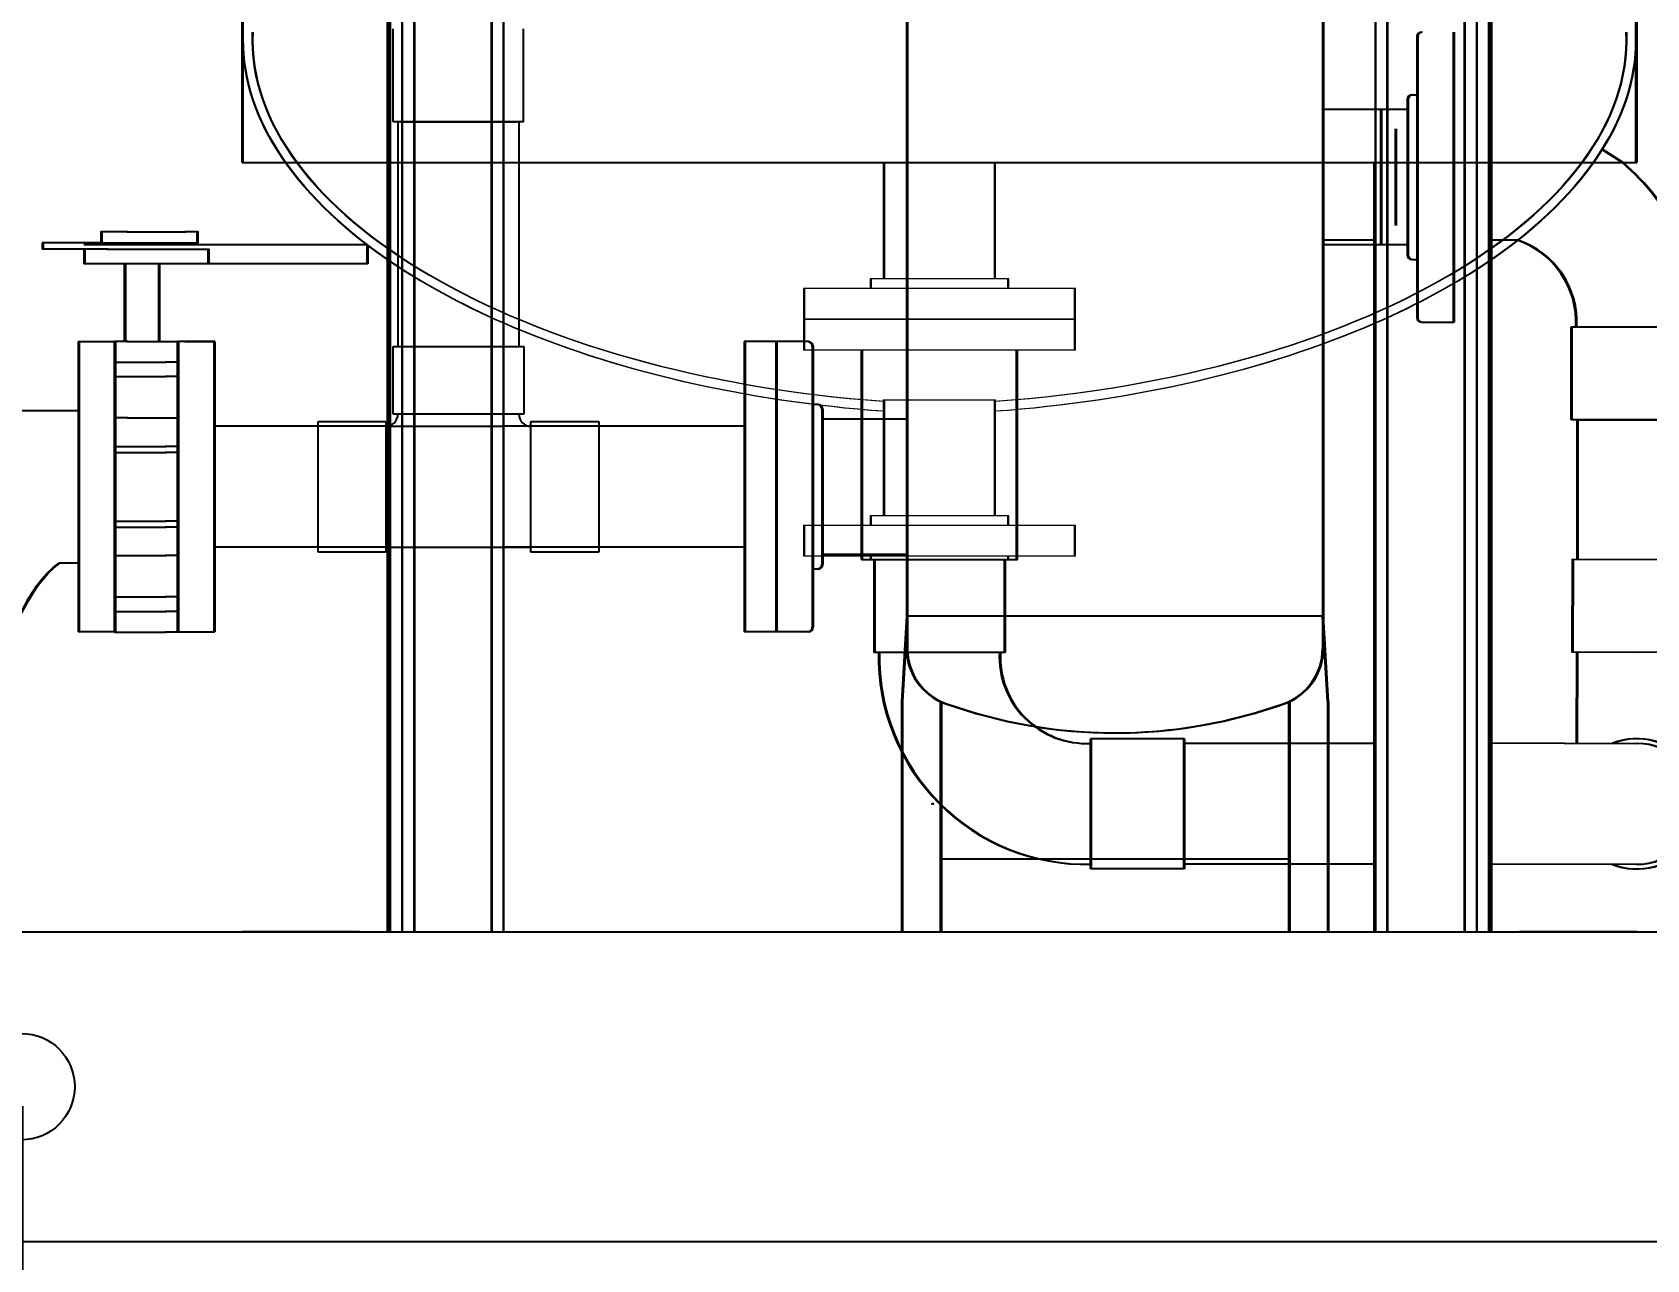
# Model space of a CAD drawing. Header units: inches. Extents: x 2625 to 3066, y 1222 to 1501.
# Drawn here: x 2959.08 to 3000.79, y 1277.92 to 1309.63 of the extents above; entities that cross this region are included whole.
import ezdxf

# ---------------------------------------------------------------- set-up
doc = ezdxf.new("R2010")
doc.units = ezdxf.units.IN
doc.header["$MEASUREMENT"] = 0
doc.header["$PDSIZE"] = -1
for name, color, linetype in [('WATANK', 7, 'Continuous'), ('WCTANK', 7, 'Continuous'), ('WDPUMP', 7, 'Continuous'), ('WNOTANK', 7, 'Continuous'), ('WOTANK', 7, 'Continuous'), ('WSPUMP', 7, 'Continuous')]:
    doc.layers.add(name, color=color, linetype=linetype)
doc.dimstyles.new('General Dimension', dxfattribs={"dimtxt": 3.5, "dimasz": 4, "dimexe": 1, "dimexo": 0.5, "dimgap": 0.09, "dimtad": 0, "dimtih": 1, "dimtoh": 1, "dimdec": 3, "dimzin": 0, "dimdsep": 46, "dimlunit": 5, "dimtxsty": 'Standard', "dimcen": 0.09, "dimadec": 0, "dimazin": 0, "dimtfac": 1, "dimtdec": 3, "dimtofl": 0, "dimtmove": 0, "dimatfit": 3, "dimfxl": 1, "dimtolj": 1, "dimtzin": 0, "dimarcsym": 0})

# ---------------------------------------------------------------- blocks, each defined once
blk = doc.blocks.new('*D45')
at = {"color": 0, "linetype": 'Continuous', "lineweight": -2}
for p, q in [((2958.824, 1281.891), (2958.824, 1271.605)), ((3002.363, 1281.891), (3002.363, 1271.605)), ((2962.824, 1272.605), (2975.837, 1272.605)), ((2998.363, 1272.605), (2985.35, 1272.605))]:
    blk.add_line(p, q, dxfattribs=at)
at = {"color": 0, "linetype": 'Continuous'}
for points in [[(2962.824, 1273.272), (2962.824, 1271.938), (2958.824, 1272.605)], [(2998.363, 1273.272), (2998.363, 1271.938), (3002.363, 1272.605)]]:
    blk.add_solid(points, dxfattribs=at)
at = {"layer": 'Defpoints', "color": 0, "linetype": 'Continuous'}
for p in [(2958.824, 1282.391), (3002.363, 1282.391), (3002.363, 1272.605)]:
    blk.add_point(p, dxfattribs=at)
at = {"color": 0, "linetype": 'Continuous', "insert": (2980.593, 1272.605), "char_height": 3.5, "attachment_point": 5}
blk.add_mtext('\\A1;43{\\H1x;\\S1/2;}', dxfattribs=at)
blk = doc.blocks.new('*D46')
at = {"color": 0, "linetype": 'Continuous', "lineweight": -2}
for p, q in [((3002.363, 1281.891), (3002.363, 1271.605)), ((3006.836, 1277.891), (3006.836, 1271.605)), ((2998.363, 1272.605), (2994.363, 1272.605)), ((3010.836, 1272.605), (3014.836, 1272.605))]:
    blk.add_line(p, q, dxfattribs=at)
at = {"color": 0, "linetype": 'Continuous'}
for points in [[(2998.363, 1273.272), (2998.363, 1271.938), (3002.363, 1272.605)], [(3010.836, 1273.272), (3010.836, 1271.938), (3006.836, 1272.605)]]:
    blk.add_solid(points, dxfattribs=at)
at = {"layer": 'Defpoints', "color": 0, "linetype": 'Continuous'}
for p in [(3002.363, 1282.391), (3006.836, 1278.391), (3006.836, 1272.605)]:
    blk.add_point(p, dxfattribs=at)
at = {"color": 0, "linetype": 'Continuous', "insert": (3017.843, 1272.605), "char_height": 3.5, "attachment_point": 5}
blk.add_mtext('\\A1;4{\\H1x;\\S1/2;}', dxfattribs=at)
blk = doc.blocks.new('*D47')
at = {"layer": 'Defpoints', "color": 0}
for p in [(2982.502, 1373.112), (3013.145, 1373.112), (3006.863, 1278.391)]:
    blk.add_point(p, dxfattribs=at)
at = {"layer": 'WCTANK', "color": 0, "lineweight": -2}
for p, q in [((2983.002, 1373.112), (3014.145, 1373.112)), ((3013.145, 1369.112), (3013.145, 1329.924)), ((3013.145, 1282.391), (3013.145, 1321.578)), ((3007.363, 1278.391), (3014.145, 1278.391))]:
    blk.add_line(p, q, dxfattribs=at)
at = {"layer": 'WCTANK', "color": 0}
for points in [[(3012.478, 1369.112), (3013.812, 1369.112), (3013.145, 1373.112)], [(3012.478, 1282.391), (3013.812, 1282.391), (3013.145, 1278.391)]]:
    blk.add_solid(points, dxfattribs=at)
at = {"layer": 'WCTANK', "color": 0, "insert": (3013.145, 1325.751), "char_height": 3.5, "attachment_point": 5}
blk.add_mtext('\\A1;94{\\H1x;\\S3/4;}', dxfattribs=at)
blk = doc.blocks.new('*D48')
at = {"layer": 'Defpoints', "color": 0}
for p in [(2982.529, 1354.266), (3013.145, 1354.266), (3006.836, 1278.391)]:
    blk.add_point(p, dxfattribs=at)
at = {"layer": 'WOTANK', "color": 0, "lineweight": -2}
for p, q in [((2983.029, 1354.266), (3014.145, 1354.266)), ((3013.145, 1350.266), (3013.145, 1320.501)), ((3013.145, 1282.391), (3013.145, 1312.155)), ((3007.336, 1278.391), (3014.145, 1278.391))]:
    blk.add_line(p, q, dxfattribs=at)
at = {"layer": 'WOTANK', "color": 0}
for points in [[(3012.478, 1350.266), (3013.812, 1350.266), (3013.145, 1354.266)], [(3012.478, 1282.391), (3013.812, 1282.391), (3013.145, 1278.391)]]:
    blk.add_solid(points, dxfattribs=at)
at = {"layer": 'WOTANK', "color": 0, "insert": (3013.145, 1316.328), "char_height": 3.5, "attachment_point": 5}
blk.add_mtext('\\A1;75{\\H1x;\\S7/8;}', dxfattribs=at)

msp = doc.modelspace()

# ---------------------------------------------------------------- linework, layer by layer
at = {"color": 7, "linetype": 'Continuous'}
for p, q in [((2910.758, 1286.3906), (3006.8092, 1286.3906)), ((2910.7849, 1286.3906), (3006.8361, 1286.3906)), ((2910.7849, 1278.3906), (3006.8361, 1278.3906)), ((2910.7849, 1278.3906), (3006.8361, 1278.3906))]:
    msp.add_line(p, q, dxfattribs=at)
msp.add_circle((2958.7971, 1282.3906), 1.375, dxfattribs=at)
at = {"layer": 'WATANK', "color": 7, "linetype": 'Continuous'}
for p, q in [((2967.7166, 1304.1455), (2967.7166, 1303.652)), ((2967.7435, 1304.1455), (2967.7435, 1303.652)), ((2998.8367, 1302.0252), (3002.2021, 1302.0252)), ((2998.8367, 1299.6213), (2998.8367, 1302.0252)), ((2998.8636, 1302.0252), (3002.229, 1302.0252)), ((2998.8636, 1299.6213), (2998.8636, 1302.0252)), ((2998.9569, 1302.0252), (3002.0819, 1302.0252)), ((2998.9838, 1302.0252), (3002.1088, 1302.0252)), ((3002.2021, 1299.6213), (2998.8367, 1299.6213)), ((3002.229, 1299.6213), (2998.8636, 1299.6213)), ((2998.9842, 1299.6213), (2998.9842, 1296.0155)), ((2999.0111, 1299.6213), (2999.0111, 1296.0155)), ((2999.0194, 1299.6213), (3002.0194, 1299.6213)), ((2999.0463, 1299.6213), (3002.0463, 1299.6213)), ((2980.819, 1296.0156), (2980.819, 1293.6117)), ((2980.8459, 1296.0156), (2980.8459, 1293.6117)), ((2984.1844, 1296.0156), (2984.1844, 1293.6117)), ((2984.2112, 1296.0156), (2984.2112, 1293.6117)), ((2998.864, 1296.0228), (2998.8536, 1293.619)), ((2998.864, 1296.0228), (3002.2294, 1296.0083)), ((2998.8909, 1296.0228), (2998.8805, 1293.619)), ((2998.8909, 1296.0228), (3002.2562, 1296.0083)), ((2984.1844, 1293.6117), (2980.819, 1293.6117)), ((2984.2112, 1293.6117), (2980.8459, 1293.6117)), ((3002.219, 1293.6044), (2998.8536, 1293.619)), ((3002.2459, 1293.6044), (2998.8805, 1293.619)), ((2998.9738, 1293.6184), (2998.9637, 1291.2675)), ((3000.5363, 1293.6117), (2998.9738, 1293.6184)), ((2999.0007, 1293.6184), (2998.9906, 1291.2675)), ((3000.5632, 1293.6117), (2999.0007, 1293.6184)), ((2988.819, 1291.381), (2986.4151, 1291.381)), ((2986.4151, 1288.0156), (2986.4151, 1291.381)), ((2988.8458, 1291.381), (2986.442, 1291.381)), ((2986.442, 1288.0156), (2986.442, 1291.381)), ((2988.819, 1291.381), (2988.819, 1288.0156)), ((2993.7253, 1291.2608), (2988.819, 1291.2608)), ((2988.8458, 1291.381), (2988.8458, 1288.0156)), ((2993.7522, 1291.2608), (2988.8458, 1291.2608)), ((2996.7589, 1291.277), (3000.5262, 1291.2608)), ((2996.7858, 1291.277), (3000.5531, 1291.2608)), ((2993.7253, 1288.1358), (2988.819, 1288.1358)), ((2993.7522, 1288.1358), (2988.8458, 1288.1358)), ((2996.7589, 1288.152), (3000.5127, 1288.1358)), ((2996.7858, 1288.152), (3000.5396, 1288.1358)), ((2988.819, 1288.0156), (2986.4151, 1288.0156)), ((2988.8458, 1288.0156), (2986.442, 1288.0156))]:
    msp.add_line(p, q, dxfattribs=at)
for centre, radius, start, end in [((2996.7252, 1302.1444), 5.3581, 358.72526, 50.27835), ((2996.7521, 1302.1444), 5.3581, 358.72526, 50.27835), ((2996.7212, 1302.1404), 2.2387, 357.04941, 71.3507), ((2996.7481, 1302.1404), 2.2387, 357.04941, 71.3507), ((2986.2959, 1293.4925), 5.3581, 178.72526, 271.27474), ((2986.3228, 1293.4925), 5.3581, 178.72526, 271.27474), ((2986.2999, 1293.4965), 2.2387, 177.04941, 272.95059), ((2986.3268, 1293.4965), 2.2387, 177.04941, 272.95059), ((3000.5194, 1289.6983), 1.6827, 247.96582, 111.53986), ((3000.5463, 1289.6983), 1.6827, 247.96582, 111.53986), ((3000.5194, 1289.6983), 1.5625, 269.75284, 89.75284), ((3000.5463, 1289.6983), 1.5625, 269.75284, 89.75284)]:
    msp.add_arc(centre, radius, start, end, dxfattribs=at)
at = {"layer": 'WCTANK', "color": 7, "linetype": 'Continuous', "lineweight": 15}
for p, q in [((2968.2445, 1302.8906), (2968.2445, 1314.8906)), ((2968.2445, 1302.8906), (2968.2445, 1314.8906)), ((2968.2713, 1302.8906), (2968.2713, 1314.8906)), ((2968.2713, 1302.8906), (2968.2713, 1314.8906)), ((2968.307, 1286.3906), (2968.307, 1314.8906)), ((2968.307, 1314.8906), (2968.307, 1286.3906)), ((2968.307, 1286.3906), (2968.307, 1314.8906)), ((2968.307, 1314.8906), (2968.307, 1286.3906)), ((2968.3338, 1286.3906), (2968.3338, 1314.8906)), ((2968.3338, 1314.8906), (2968.3338, 1286.3906)), ((2968.3338, 1286.3906), (2968.3338, 1314.8906)), ((2968.3338, 1314.8906), (2968.3338, 1286.3906)), ((2968.6195, 1286.3906), (2968.6195, 1314.8906)), ((2968.6195, 1286.3906), (2968.6195, 1314.8906)), ((2968.6463, 1286.3906), (2968.6463, 1314.8906)), ((2968.6463, 1286.3906), (2968.6463, 1314.8906)), ((2968.932, 1286.3906), (2968.932, 1314.8906)), ((2968.932, 1314.8906), (2968.932, 1286.3906)), ((2968.932, 1286.3906), (2968.932, 1314.8906)), ((2968.932, 1314.8906), (2968.932, 1286.3906)), ((2968.9588, 1286.3906), (2968.9588, 1314.8906)), ((2968.9588, 1314.8906), (2968.9588, 1286.3906)), ((2968.9588, 1286.3906), (2968.9588, 1314.8906)), ((2968.9588, 1314.8906), (2968.9588, 1286.3906)), ((2970.932, 1286.3906), (2970.932, 1314.8906)), ((2970.932, 1314.8906), (2970.932, 1286.3906)), ((2970.932, 1286.3906), (2970.932, 1314.8906)), ((2970.932, 1314.8906), (2970.932, 1286.3906)), ((2970.9588, 1286.3906), (2970.9588, 1314.8906)), ((2970.9588, 1314.8906), (2970.9588, 1286.3906)), ((2970.9588, 1286.3906), (2970.9588, 1314.8906)), ((2970.9588, 1314.8906), (2970.9588, 1286.3906)), ((2971.2445, 1302.3867), (2971.2445, 1314.8906)), ((2971.2445, 1302.3867), (2971.2445, 1314.8906)), ((2971.2713, 1302.3867), (2971.2713, 1314.8906)), ((2971.2713, 1302.3867), (2971.2713, 1314.8906)), ((2993.7589, 1314.8906), (2993.7589, 1286.3906)), ((2993.7589, 1314.8906), (2993.7589, 1286.3906)), ((2993.7858, 1314.8906), (2993.7858, 1286.3906)), ((2993.7858, 1314.8906), (2993.7858, 1286.3906)), ((2994.0714, 1286.3906), (2994.0714, 1314.8906)), ((2994.0714, 1314.8906), (2994.0714, 1286.3906)), ((2994.0714, 1286.3906), (2994.0714, 1314.8906)), ((2994.0714, 1314.8906), (2994.0714, 1286.3906)), ((2994.0983, 1286.3906), (2994.0983, 1314.8906)), ((2994.0983, 1314.8906), (2994.0983, 1286.3906)), ((2994.0983, 1286.3906), (2994.0983, 1314.8906)), ((2994.0983, 1314.8906), (2994.0983, 1286.3906)), ((2996.0714, 1286.3906), (2996.0714, 1314.8906)), ((2996.0714, 1314.8906), (2996.0714, 1286.3906)), ((2996.0714, 1286.3906), (2996.0714, 1314.8906)), ((2996.0714, 1314.8906), (2996.0714, 1286.3906)), ((2996.0983, 1286.3906), (2996.0983, 1314.8906)), ((2996.0983, 1314.8906), (2996.0983, 1286.3906)), ((2996.0983, 1286.3906), (2996.0983, 1314.8906)), ((2996.0983, 1314.8906), (2996.0983, 1286.3906)), ((2996.3839, 1314.8906), (2996.3839, 1286.3906)), ((2996.3839, 1314.8906), (2996.3839, 1286.3906)), ((2996.4108, 1314.8906), (2996.4108, 1286.3906)), ((2996.4108, 1314.8906), (2996.4108, 1286.3906)), ((2996.6964, 1286.3906), (2996.6964, 1314.8906)), ((2996.6964, 1314.8906), (2996.6964, 1286.3906)), ((2996.6964, 1286.3906), (2996.6964, 1314.8906)), ((2996.6964, 1314.8906), (2996.6964, 1286.3906)), ((2996.7233, 1286.3906), (2996.7233, 1314.8906)), ((2996.7233, 1314.8906), (2996.7233, 1286.3906)), ((2996.7233, 1286.3906), (2996.7233, 1314.8906)), ((2996.7233, 1314.8906), (2996.7233, 1286.3906)), ((2996.7589, 1314.8906), (2996.7589, 1286.3906)), ((2996.7589, 1314.8906), (2996.7589, 1286.3906)), ((2996.7858, 1314.8906), (2996.7858, 1286.3906)), ((2996.7858, 1314.8906), (2996.7858, 1286.3906)), ((2968.2445, 1286.3906), (2968.2445, 1303.764)), ((2968.2445, 1286.3906), (2968.2445, 1303.764)), ((2968.2713, 1286.3906), (2968.2713, 1303.764)), ((2968.2713, 1286.3906), (2968.2713, 1303.764)), ((2971.2445, 1286.3906), (2971.2445, 1302.1233)), ((2971.2445, 1286.3906), (2971.2445, 1302.1233)), ((2971.2713, 1286.3906), (2971.2713, 1302.1233)), ((2971.2713, 1286.3906), (2971.2713, 1302.1233)), ((2981.0642, 1300.1406), (2982.5017, 1300.1406)), ((2981.0642, 1300.1406), (2982.5017, 1300.1406)), ((2981.091, 1300.1406), (2982.5285, 1300.1406)), ((2981.091, 1300.1406), (2982.5285, 1300.1406)), ((2982.5017, 1300.1406), (2983.9392, 1300.1406)), ((2982.5017, 1300.1406), (2983.9392, 1300.1406)), ((2982.5285, 1300.1406), (2983.966, 1300.1406)), ((2982.5285, 1300.1406), (2983.966, 1300.1406)), ((2979.0017, 1296.8956), (2982.5017, 1296.8956)), ((2979.0017, 1296.8956), (2982.5017, 1296.8956)), ((2979.0285, 1296.8956), (2982.5285, 1296.8956)), ((2979.0285, 1296.8956), (2982.5285, 1296.8956)), ((2982.5017, 1297.1356), (2980.7217, 1297.1356)), ((2982.5017, 1297.1356), (2980.7217, 1297.1356)), ((2982.5285, 1297.1356), (2980.7485, 1297.1356)), ((2982.5285, 1297.1356), (2980.7485, 1297.1356)), ((2984.2817, 1297.1356), (2982.5017, 1297.1356)), ((2984.2817, 1297.1356), (2982.5017, 1297.1356)), ((2982.5017, 1296.8956), (2986.0017, 1296.8956)), ((2982.5017, 1296.8956), (2986.0017, 1296.8956)), ((2984.3085, 1297.1356), (2982.5285, 1297.1356)), ((2984.3085, 1297.1356), (2982.5285, 1297.1356)), ((2982.5285, 1296.8956), (2986.0285, 1296.8956)), ((2982.5285, 1296.8956), (2986.0285, 1296.8956)), ((2982.5017, 1296.0956), (2979.0017, 1296.0956)), ((2982.5017, 1296.0956), (2979.0017, 1296.0956)), ((2982.5285, 1296.0956), (2979.0285, 1296.0956)), ((2982.5285, 1296.0956), (2979.0285, 1296.0956)), ((2982.5017, 1296.0156), (2980.7217, 1296.0156)), ((2982.5017, 1296.0156), (2980.7217, 1296.0156)), ((2982.5285, 1296.0156), (2980.7485, 1296.0156)), ((2982.5285, 1296.0156), (2980.7485, 1296.0156)), ((2986.0017, 1296.0956), (2982.5017, 1296.0956)), ((2986.0017, 1296.0956), (2982.5017, 1296.0956)), ((2984.2817, 1296.0156), (2982.5017, 1296.0156)), ((2984.2817, 1296.0156), (2982.5017, 1296.0156)), ((2986.0285, 1296.0956), (2982.5285, 1296.0956)), ((2986.0285, 1296.0956), (2982.5285, 1296.0956)), ((2984.3085, 1296.0156), (2982.5285, 1296.0156)), ((2984.3085, 1296.0156), (2982.5285, 1296.0156)), ((2971.2445, 1286.3906), (2968.2445, 1286.3906)), ((2971.2713, 1286.3906), (2968.2713, 1286.3906)), ((2993.7589, 1286.3906), (2996.7589, 1286.3906)), ((2993.7858, 1286.3906), (2996.7858, 1286.3906))]:
    msp.add_line(p, q, dxfattribs=at)
at = {"layer": 'WCTANK', "color": 7, "linetype": 'Continuous'}
for p, q in [((3000.1493, 1306.2656), (2999.6242, 1306.6038)), ((3000.1762, 1306.2656), (2999.6511, 1306.6038)), ((2992.411, 1301.5849), (2992.411, 1293.7055)), ((2992.4379, 1301.5849), (2992.4379, 1293.7055)), ((2977.466, 1300.2936), (2977.466, 1294.1406)), ((2977.4929, 1300.2936), (2977.4929, 1294.1406)), ((2978.286, 1300.158), (2978.286, 1294.1406)), ((2978.3129, 1300.158), (2978.3129, 1294.1406)), ((2979.226, 1300.0279), (2979.226, 1296.8956)), ((2979.356, 1300.0156), (2979.226, 1300.0156)), ((2979.2529, 1300.0279), (2979.2529, 1296.8956)), ((2979.3829, 1300.0156), (2979.2529, 1300.0156)), ((2979.476, 1299.8956), (2979.476, 1296.8956)), ((2979.5029, 1299.8956), (2979.5029, 1296.8956)), ((2971.9603, 1299.4531), (2971.2445, 1299.4531)), ((2981.0642, 1299.6406), (2979.476, 1299.6406)), ((2981.091, 1299.6406), (2979.5029, 1299.6406)), ((2979.226, 1296.0956), (2979.226, 1294.2606)), ((2979.2529, 1296.0956), (2979.2529, 1294.2606)), ((2979.476, 1296.0956), (2979.476, 1295.8856)), ((2979.5029, 1296.0956), (2979.5029, 1295.8856)), ((2979.356, 1295.7656), (2979.226, 1295.7656)), ((2979.3829, 1295.7656), (2979.2529, 1295.7656)), ((2992.411, 1294.5488), (2984.1844, 1294.5488)), ((2992.4379, 1294.5488), (2984.2112, 1294.5488)), ((2989.154, 1294.5488), (2984.8625, 1294.5488)), ((2989.1808, 1294.5488), (2984.8894, 1294.5488)), ((2992.536, 1292.3419), (2992.411, 1294.5488)), ((2992.5629, 1292.3419), (2992.4379, 1294.5488)), ((2978.286, 1294.1406), (2977.466, 1294.1406)), ((2978.3129, 1294.1406), (2977.4929, 1294.1406)), ((2979.106, 1294.1406), (2978.286, 1294.1406)), ((2979.1329, 1294.1406), (2978.3129, 1294.1406)), ((2991.536, 1292.3419), (2991.536, 1291.2608)), ((2991.5629, 1292.3419), (2991.5629, 1291.2608)), ((2992.536, 1292.3419), (2992.536, 1291.2608)), ((2992.5629, 1292.3419), (2992.5629, 1291.2608)), ((2981.536, 1291.0324), (2981.536, 1286.3972)), ((2981.5629, 1291.0324), (2981.5629, 1286.3972)), ((2982.536, 1289.6752), (2982.536, 1286.3972)), ((2982.5629, 1289.6752), (2982.5629, 1286.3972)), ((2985.1178, 1288.2656), (2982.536, 1288.2656)), ((2985.1447, 1288.2656), (2982.5629, 1288.2656)), ((2991.536, 1288.1358), (2991.536, 1286.3972)), ((2991.5629, 1288.1358), (2991.5629, 1286.3972)), ((2992.536, 1288.1358), (2992.536, 1286.3972)), ((2992.5629, 1288.1358), (2992.5629, 1286.3972))]:
    msp.add_line(p, q, dxfattribs=at)
for centre, radius, start, end in [((2979.356, 1299.8956), 0.12, 0, 90), ((2979.3829, 1299.8956), 0.12, 0, 90), ((2979.356, 1295.8856), 0.12, 270, 0), ((2979.3829, 1295.8856), 0.12, 270, 0), ((2979.106, 1294.2606), 0.12, 270, 0), ((2979.1329, 1294.2606), 0.12, 270, 0), ((2990.911, 1293.7055), 1.5, 289.74084, 0), ((2990.9379, 1293.7055), 1.5, 289.74084, 0), ((2987.036, 1304.5037), 12.9724, 260.82666, 289.74084), ((2987.0629, 1304.5037), 12.9724, 260.82666, 289.74084)]:
    msp.add_arc(centre, radius, start, end, dxfattribs=at)
at = {"layer": 'WCTANK', "color": 7, "linetype": 'Continuous', "lineweight": 15}
for centre, major_axis, ratio, start_param, end_param in [((2982.5017, 1308.9005), (18, -0.7401), 0.5061984, 3.1415927, 3.8192932), ((2982.5017, 1308.9005), (-18, 0.7401), 0.5061984, 0, 0.6777005), ((2982.5285, 1308.9005), (18, -0.7401), 0.5061984, 3.1415927, 3.8192932), ((2982.5285, 1308.9005), (-18, 0.7401), 0.5061984, 0, 0.6777005), ((2982.5017, 1308.9005), (17.75, -0.7333), 0.4992543, 3.1415927, 4.6519536), ((2982.5017, 1308.9005), (-17.75, 0.7333), 0.4992543, 0, 1.510361), ((2982.5285, 1308.9005), (17.75, -0.7333), 0.4992543, 3.1415927, 4.6519536), ((2982.5285, 1308.9005), (-17.75, 0.7333), 0.4992543, 0, 1.510361), ((2982.5017, 1308.9005), (-17.75, -0.7333), 0.4992543, 1.6312317, 3.1415927), ((2982.5017, 1308.9005), (17.75, 0.7333), 0.4992543, 4.7728243, 6.2831853), ((2982.5285, 1308.9005), (-17.75, -0.7333), 0.4992543, 1.6312317, 3.1415927), ((2982.5285, 1308.9005), (17.75, 0.7333), 0.4992543, 4.7728243, 6.2831853), ((2982.5017, 1308.9005), (-18, -0.7401), 0.5061984, 2.4638921, 3.1415927), ((2982.5017, 1308.9005), (18, 0.7401), 0.5061984, -0.6777005, 0), ((2982.5285, 1308.9005), (-18, -0.7401), 0.5061984, 2.4638921, 3.1415927), ((2982.5285, 1308.9005), (18, 0.7401), 0.5061984, -0.6777005, 0), ((2982.5017, 1308.9005), (18, -0.7401), 0.5061984, 3.8192932, 4.057729), ((2982.5017, 1308.9005), (-18, 0.7401), 0.5061984, 0.6777005, 0.9161364), ((2982.5285, 1308.9005), (18, -0.7401), 0.5061984, 3.8192932, 4.057729), ((2982.5285, 1308.9005), (-18, 0.7401), 0.5061984, 0.6777005, 0.9161364), ((2982.5017, 1308.9005), (-18, -0.7401), 0.5061984, 2.2254563, 2.4638921), ((2982.5017, 1308.9005), (18, 0.7401), 0.5061984, -0.9161364, -0.6777005), ((2982.5285, 1308.9005), (-18, -0.7401), 0.5061984, 2.2254563, 2.4638921), ((2982.5285, 1308.9005), (18, 0.7401), 0.5061984, -0.9161364, -0.6777005), ((2982.5017, 1308.9005), (18, -0.7401), 0.5061984, 4.057729, 4.6532709), ((2982.5017, 1308.9005), (-18, 0.7401), 0.5061984, 0.9161364, 1.5116782), ((2982.5285, 1308.9005), (18, -0.7401), 0.5061984, 4.057729, 4.6532709), ((2982.5285, 1308.9005), (-18, 0.7401), 0.5061984, 0.9161364, 1.5116782), ((2982.5017, 1308.9005), (-18, -0.7401), 0.5061984, 1.6299144, 2.2254563), ((2982.5017, 1308.9005), (18, 0.7401), 0.5061984, -1.5116782, -0.9161364), ((2982.5285, 1308.9005), (-18, -0.7401), 0.5061984, 1.6299144, 2.2254563), ((2982.5285, 1308.9005), (18, 0.7401), 0.5061984, -1.5116782, -0.9161364)]:
    msp.add_ellipse(centre, major_axis=major_axis, ratio=ratio, start_param=start_param, end_param=end_param, dxfattribs=at)
for points in [[(2981.0642, 1300.1406), (2981.0642, 1299.8485)], [(2981.0642, 1300.1406), (2981.0642, 1299.8485)], [(2981.0642, 1299.8485), (2981.0642, 1297.1356)], [(2981.0642, 1299.8485), (2981.0642, 1297.1356)], [(2981.091, 1300.1406), (2981.091, 1299.8485)], [(2981.091, 1300.1406), (2981.091, 1299.8485)], [(2981.091, 1299.8485), (2981.091, 1297.1356)], [(2981.091, 1299.8485), (2981.091, 1297.1356)], [(2983.9392, 1299.8485), (2983.9392, 1300.1406)], [(2983.9392, 1299.8485), (2983.9392, 1300.1406)], [(2983.9392, 1297.1356), (2983.9392, 1299.8485)], [(2983.9392, 1297.1356), (2983.9392, 1299.8485)], [(2983.966, 1299.8485), (2983.966, 1300.1406)], [(2983.966, 1299.8485), (2983.966, 1300.1406)], [(2983.966, 1297.1356), (2983.966, 1299.8485)], [(2983.966, 1297.1356), (2983.966, 1299.8485)], [(2979.0017, 1296.8956), (2979.0017, 1296.0956)], [(2979.0017, 1296.8956), (2979.0017, 1296.0956)], [(2979.0285, 1296.8956), (2979.0285, 1296.0956)], [(2979.0285, 1296.8956), (2979.0285, 1296.0956)], [(2980.7217, 1297.1356), (2980.7217, 1296.8956)], [(2980.7217, 1297.1356), (2980.7217, 1296.8956)], [(2980.7485, 1297.1356), (2980.7485, 1296.8956)], [(2980.7485, 1297.1356), (2980.7485, 1296.8956)], [(2984.2817, 1296.8956), (2984.2817, 1297.1356)], [(2984.2817, 1296.8956), (2984.2817, 1297.1356)], [(2984.3085, 1296.8956), (2984.3085, 1297.1356)], [(2984.3085, 1296.8956), (2984.3085, 1297.1356)], [(2986.0017, 1296.0956), (2986.0017, 1296.8956)], [(2986.0017, 1296.0956), (2986.0017, 1296.8956)], [(2986.0285, 1296.0956), (2986.0285, 1296.8956)], [(2986.0285, 1296.0956), (2986.0285, 1296.8956)], [(2980.7217, 1296.0956), (2980.7217, 1296.0156)], [(2980.7217, 1296.0956), (2980.7217, 1296.0156)], [(2980.7485, 1296.0956), (2980.7485, 1296.0156)], [(2980.7485, 1296.0956), (2980.7485, 1296.0156)], [(2984.2817, 1296.0156), (2984.2817, 1296.0956)], [(2984.2817, 1296.0156), (2984.2817, 1296.0956)], [(2984.3085, 1296.0156), (2984.3085, 1296.0956)], [(2984.3085, 1296.0156), (2984.3085, 1296.0956)]]:
    msp.add_open_spline(points, degree=1, dxfattribs=at)
at = {"layer": 'WDPUMP', "color": 7, "linetype": 'Continuous'}
for p, q in [((2961.5194, 1304.4798), (2963.0194, 1304.4798)), ((2959.3279, 1304.1966), (2959.3279, 1304.0321)), ((2960.8482, 1304.1966), (2959.3279, 1304.1966)), ((2961.0059, 1304.0321), (2959.3279, 1304.0321)), ((2961.5194, 1304.1455), (2960.4074, 1304.1455)), ((2960.4074, 1304.0321), (2960.4074, 1303.652)), ((2961.0059, 1304.0321), (2963.6222, 1304.0321)), ((2961.5194, 1304.1966), (2963.0194, 1304.1966)), ((2963.0194, 1304.1455), (2961.5194, 1304.1455)), ((2967.7166, 1304.1455), (2963.0194, 1304.1455)), ((2963.6222, 1303.652), (2963.6222, 1304.0321)), ((2967.7166, 1304.1455), (2967.7166, 1303.652)), ((2961.3957, 1303.652), (2960.4074, 1303.652)), ((2961.5194, 1303.652), (2960.4074, 1303.652)), ((2961.4539, 1303.652), (2961.4539, 1301.6434)), ((2963.0194, 1303.652), (2961.5194, 1303.652)), ((2962.3359, 1303.652), (2962.3359, 1301.6434)), ((2967.7166, 1303.652), (2963.0194, 1303.652)), ((2960.2616, 1301.6406), (2960.2616, 1294.1406)), ((2960.2616, 1301.6406), (2961.1991, 1301.6406)), ((2961.5194, 1301.6434), (2961.1991, 1301.6434)), ((2961.1991, 1301.1127), (2961.1991, 1301.6434)), ((2961.1991, 1301.6406), (2961.1991, 1294.1406)), ((2961.5194, 1301.6434), (2962.5102, 1301.6434)), ((2962.5102, 1301.6434), (2962.8305, 1301.6434)), ((2962.8305, 1301.1127), (2962.8305, 1301.6434)), ((2962.8305, 1301.6406), (2962.8305, 1294.1406)), ((2963.768, 1301.6406), (2962.8305, 1301.6406)), ((2963.0194, 1301.6406), (2963.768, 1301.6406)), ((2963.768, 1301.6406), (2963.768, 1294.1406)), ((2963.768, 1301.6406), (2963.768, 1294.1406)), ((2961.1991, 1301.1127), (2961.5194, 1301.1127)), ((2961.1991, 1300.7371), (2961.1991, 1301.1127)), ((2961.5194, 1301.1127), (2962.5102, 1301.1127)), ((2962.8305, 1301.1127), (2962.5102, 1301.1127)), ((2962.8305, 1300.7371), (2962.8305, 1301.1127)), ((2961.1991, 1300.7371), (2961.5194, 1300.7371)), ((2961.1991, 1299.6699), (2961.1991, 1300.7371)), ((2961.5194, 1300.7371), (2962.5102, 1300.7371)), ((2962.8305, 1300.7371), (2962.5102, 1300.7371)), ((2962.8305, 1299.6699), (2962.8305, 1300.7371)), ((2949.3866, 1299.8601), (2960.2616, 1299.8601)), ((2961.5194, 1299.6699), (2961.1991, 1299.6699)), ((2961.1991, 1298.9314), (2961.1991, 1299.6699)), ((2961.5194, 1299.6699), (2962.5102, 1299.6699)), ((2962.5102, 1299.6699), (2962.8305, 1299.6699)), ((2962.8305, 1298.9314), (2962.8305, 1299.6699)), ((2968.2445, 1299.4531), (2963.768, 1299.4531)), ((2977.466, 1299.4531), (2971.9603, 1299.4531)), ((2961.1991, 1298.9314), (2961.5194, 1298.9314)), ((2961.1991, 1298.7759), (2961.1991, 1298.9314)), ((2961.5194, 1298.9314), (2962.5102, 1298.9314)), ((2962.8305, 1298.9314), (2962.5102, 1298.9314)), ((2962.8305, 1298.7759), (2962.8305, 1298.9314)), ((2961.1991, 1298.7759), (2961.5194, 1298.7759)), ((2961.1991, 1297.0053), (2961.1991, 1298.7759)), ((2961.5194, 1298.7759), (2962.5102, 1298.7759)), ((2962.8305, 1298.7759), (2962.5102, 1298.7759)), ((2962.8305, 1297.0053), (2962.8305, 1298.7759)), ((2961.1991, 1297.0053), (2961.5194, 1297.0053)), ((2961.1991, 1296.8497), (2961.1991, 1297.0053)), ((2961.1991, 1296.1113), (2961.1991, 1296.8497)), ((2961.1991, 1296.8497), (2961.5194, 1296.8497)), ((2961.5194, 1297.0053), (2962.5102, 1297.0053)), ((2961.5194, 1296.8497), (2962.5102, 1296.8497)), ((2962.8305, 1297.0053), (2962.5102, 1297.0053)), ((2962.8305, 1296.8497), (2962.5102, 1296.8497)), ((2962.8305, 1296.8497), (2962.8305, 1297.0053)), ((2962.8305, 1296.1113), (2962.8305, 1296.8497)), ((2961.1991, 1296.1113), (2961.5194, 1296.1113)), ((2961.1991, 1295.0441), (2961.1991, 1296.1113)), ((2961.5194, 1296.1113), (2962.5102, 1296.1113)), ((2962.8305, 1296.1113), (2962.5102, 1296.1113)), ((2962.8305, 1295.0441), (2962.8305, 1296.1113)), ((2968.2445, 1296.3281), (2963.768, 1296.3281)), ((2977.466, 1296.3281), (2971.2445, 1296.3281)), ((2960.2616, 1295.921), (2959.7616, 1295.921)), ((2961.1991, 1295.0441), (2961.5194, 1295.0441)), ((2961.1991, 1294.6685), (2961.1991, 1295.0441)), ((2961.5194, 1295.0441), (2962.5102, 1295.0441)), ((2962.8305, 1295.0441), (2962.5102, 1295.0441)), ((2962.8305, 1294.6685), (2962.8305, 1295.0441)), ((2961.1991, 1294.6685), (2961.5194, 1294.6685)), ((2961.1991, 1294.1378), (2961.1991, 1294.6685)), ((2961.5194, 1294.6685), (2962.5102, 1294.6685)), ((2962.8305, 1294.6685), (2962.5102, 1294.6685)), ((2962.8305, 1294.1378), (2962.8305, 1294.6685)), ((2961.1991, 1294.1406), (2960.2616, 1294.1406)), ((2961.1991, 1294.1378), (2961.5194, 1294.1378)), ((2961.5194, 1294.1378), (2962.5102, 1294.1378)), ((2962.8305, 1294.1378), (2962.5102, 1294.1378)), ((2962.8305, 1294.1406), (2963.768, 1294.1406)), ((2963.0194, 1294.1406), (2963.768, 1294.1406))]:
    msp.add_line(p, q, dxfattribs=at)
for points in [[(2961.5194, 1304.4798), (2960.8482, 1304.4798), (2960.8482, 1304.1966), (2961.5194, 1304.1966)], [(2963.0194, 1304.1966), (2963.3349, 1304.1966), (2963.3349, 1304.4798), (2963.0194, 1304.4798)]]:
    msp.add_lwpolyline(points, dxfattribs=at)
for points in [[(2955.4354, 1307.0708), (2956.1937, 1307.7932), (2958.4049, 1308.565), (2958.8801, 1311.0303), (2959.7616, 1311.6644)], [(2955.4354, 1291.3274), (2956.1937, 1292.0498), (2958.4049, 1292.8216), (2958.8801, 1295.2869), (2959.7616, 1295.921)]]:
    msp.add_open_spline(points, degree=3, knots=[0, 0, 0, 0, 3.1418541, 6.3996662, 6.3996662, 6.3996662, 6.3996662], dxfattribs=at)
msp.add_point((2982.3286, 1289.6983), dxfattribs=at)
at = {"layer": 'WNOTANK', "color": 7, "linetype": 'Continuous'}
for p, q in [((2981.661, 1310.5888), (2981.661, 1309.2394)), ((2981.661, 1310.5888), (2981.661, 1293.7055)), ((2981.6879, 1310.5888), (2981.6879, 1309.2394)), ((2981.6879, 1310.5888), (2981.6879, 1293.7055)), ((2992.411, 1310.5888), (2992.411, 1293.7055)), ((2992.4379, 1310.5888), (2992.4379, 1293.7055)), ((2968.4026, 1307.3167), (2968.4026, 1309.7205)), ((2971.768, 1307.3167), (2971.768, 1309.7205)), ((2994.846, 1309.5206), (2994.846, 1302.2606)), ((2994.8729, 1309.5206), (2994.8729, 1302.2606)), ((2995.786, 1309.6406), (2995.786, 1302.1406)), ((2995.8129, 1309.6406), (2995.8129, 1302.1406)), ((2994.596, 1307.8956), (2994.596, 1303.8856)), ((2994.6229, 1307.8956), (2994.6229, 1303.8856)), ((2994.716, 1308.0156), (2994.846, 1308.0156)), ((2994.7429, 1308.0156), (2994.8729, 1308.0156)), ((2971.768, 1307.3167), (2968.4026, 1307.3167)), ((2968.5228, 1307.3167), (2968.5228, 1301.5156)), ((2968.5853, 1307.3167), (2971.5853, 1307.3167)), ((2971.6478, 1307.3167), (2971.6478, 1301.5156)), ((2994.596, 1307.6406), (2992.411, 1307.6406)), ((2994.6229, 1307.6406), (2992.4379, 1307.6406)), ((2993.911, 1307.6406), (2993.911, 1304.1406)), ((2993.9379, 1307.6406), (2993.9379, 1304.1406)), ((2994.286, 1307.1406), (2994.286, 1304.6406)), ((2994.3129, 1307.1406), (2994.3129, 1304.6406)), ((2994.596, 1304.1406), (2992.411, 1304.1406)), ((2994.6229, 1304.1406), (2992.4379, 1304.1406)), ((2994.716, 1303.7656), (2994.846, 1303.7656)), ((2994.7429, 1303.7656), (2994.8729, 1303.7656)), ((2981.661, 1302.5417), (2981.661, 1293.7055)), ((2981.6879, 1302.5417), (2981.6879, 1293.7055)), ((2994.966, 1302.1406), (2995.786, 1302.1406)), ((2994.9929, 1302.1406), (2995.8129, 1302.1406)), ((2968.3978, 1301.5156), (2971.7728, 1301.5156)), ((2968.3978, 1299.7656), (2968.3978, 1301.5156)), ((2971.7728, 1301.5156), (2971.7728, 1299.7656)), ((2978.286, 1301.6406), (2977.466, 1301.6406)), ((2977.466, 1301.6406), (2977.466, 1294.1406)), ((2978.3129, 1301.6406), (2977.4929, 1301.6406)), ((2977.4929, 1301.6406), (2977.4929, 1294.1406)), ((2979.106, 1301.6406), (2978.286, 1301.6406)), ((2978.286, 1301.6406), (2978.286, 1294.1406)), ((2979.1329, 1301.6406), (2978.3129, 1301.6406)), ((2978.3129, 1301.6406), (2978.3129, 1294.1406)), ((2979.226, 1301.5206), (2979.226, 1294.2606)), ((2979.2529, 1301.5206), (2979.2529, 1294.2606)), ((2971.7728, 1299.7656), (2968.3978, 1299.7656)), ((2979.356, 1300.0156), (2979.226, 1300.0156)), ((2979.3829, 1300.0156), (2979.2529, 1300.0156)), ((2979.476, 1299.8956), (2979.476, 1295.8856)), ((2979.5029, 1299.8956), (2979.5029, 1295.8856)), ((2966.4603, 1296.2031), (2966.4603, 1299.5781)), ((2966.4603, 1299.5781), (2968.2103, 1299.5781)), ((2968.2103, 1299.5781), (2968.2103, 1296.2031)), ((2968.2713, 1299.4531), (2971.2713, 1299.4531)), ((2971.9603, 1299.5781), (2973.7103, 1299.5781)), ((2971.9603, 1296.2031), (2971.9603, 1299.5781)), ((2973.7103, 1299.5781), (2973.7103, 1296.2031)), ((2981.661, 1299.6406), (2979.476, 1299.6406)), ((2981.6879, 1299.6406), (2979.5029, 1299.6406)), ((2981.661, 1299.6462), (2981.661, 1293.7055)), ((2981.6879, 1299.6462), (2981.6879, 1293.7055)), ((2968.2103, 1296.2031), (2966.4603, 1296.2031)), ((2968.2103, 1296.3281), (2971.9603, 1296.3281)), ((2968.2713, 1296.3281), (2971.2713, 1296.3281)), ((2973.7103, 1296.2031), (2971.9603, 1296.2031)), ((2981.661, 1296.1406), (2979.476, 1296.1406)), ((2981.6879, 1296.1406), (2979.5029, 1296.1406)), ((2979.356, 1295.7656), (2979.226, 1295.7656)), ((2979.3829, 1295.7656), (2979.2529, 1295.7656)), ((2981.661, 1294.5488), (2981.536, 1292.3419)), ((2981.6879, 1294.5488), (2981.5629, 1292.3419)), ((2981.8625, 1294.5488), (2981.661, 1294.5488)), ((2992.411, 1294.5488), (2981.661, 1294.5488)), ((2981.8894, 1294.5488), (2981.6879, 1294.5488)), ((2992.4379, 1294.5488), (2981.6879, 1294.5488)), ((2989.154, 1294.5488), (2984.8625, 1294.5488)), ((2989.1808, 1294.5488), (2984.8894, 1294.5488)), ((2992.536, 1292.3419), (2992.411, 1294.5488)), ((2992.5629, 1292.3419), (2992.4379, 1294.5488)), ((2978.286, 1294.1406), (2977.466, 1294.1406)), ((2978.3129, 1294.1406), (2977.4929, 1294.1406)), ((2979.106, 1294.1406), (2978.286, 1294.1406)), ((2979.1329, 1294.1406), (2978.3129, 1294.1406)), ((2981.536, 1292.3419), (2981.536, 1286.3972)), ((2981.5629, 1292.3419), (2981.5629, 1286.3972)), ((2982.536, 1292.3419), (2982.536, 1286.3972)), ((2982.5629, 1292.3419), (2982.5629, 1286.3972)), ((2991.536, 1292.3419), (2991.536, 1286.3972)), ((2991.5629, 1292.3419), (2991.5629, 1286.3972)), ((2992.536, 1292.3419), (2992.536, 1286.3972)), ((2992.5629, 1292.3419), (2992.5629, 1286.3972)), ((2991.536, 1288.2656), (2982.536, 1288.2656)), ((2991.5629, 1288.2656), (2982.5629, 1288.2656))]:
    msp.add_line(p, q, dxfattribs=at)
for centre, radius, start, end in [((2994.966, 1309.5206), 0.12, 90, 180), ((2994.9929, 1309.5206), 0.12, 90, 180), ((2994.716, 1307.8956), 0.12, 90, 180), ((2994.7429, 1307.8956), 0.12, 90, 180), ((2994.716, 1303.8856), 0.12, 180, 270), ((2994.7429, 1303.8856), 0.12, 180, 270), ((2994.966, 1302.2606), 0.12, 180, 270), ((2994.9929, 1302.2606), 0.12, 180, 270), ((2979.106, 1301.5206), 0.12, 0, 90), ((2979.1329, 1301.5206), 0.12, 0, 90), ((2968.2103, 1299.7656), 0.3125, 270, 0), ((2971.9603, 1299.7656), 0.3125, 180, 270), ((2979.356, 1299.8956), 0.12, 0, 90), ((2979.3829, 1299.8956), 0.12, 0, 90), ((2979.356, 1295.8856), 0.12, 270, 0), ((2979.3829, 1295.8856), 0.12, 270, 0), ((2979.106, 1294.2606), 0.12, 270, 0), ((2979.1329, 1294.2606), 0.12, 270, 0), ((2983.161, 1293.7055), 1.5, 180, 203.14545), ((2983.161, 1293.7055), 1.5, 180, 250.25916), ((2983.1879, 1293.7055), 1.5, 180, 203.14545), ((2983.1879, 1293.7055), 1.5, 180, 250.25916), ((2990.911, 1293.7055), 1.5, 289.74084, 0), ((2990.9379, 1293.7055), 1.5, 289.74084, 0), ((2987.036, 1304.5037), 12.9724, 250.25916, 289.74084), ((2987.0629, 1304.5037), 12.9724, 250.25916, 289.74084)]:
    msp.add_arc(centre, radius, start, end, dxfattribs=at)
at = {"layer": 'WOTANK', "color": 7, "linetype": 'Continuous'}
for p, q in [((2964.5017, 1306.2656), (2964.5017, 1354.2656)), ((2964.5285, 1306.2656), (2964.5285, 1354.2656)), ((3000.5017, 1354.2656), (3000.5017, 1306.2656)), ((3000.5285, 1354.2656), (3000.5285, 1306.2656)), ((2964.5017, 1306.2656), (3000.5017, 1306.2656)), ((2964.5285, 1306.2656), (3000.5285, 1306.2656)), ((2992.411, 1306.2656), (2992.411, 1293.7055)), ((2992.4379, 1306.2656), (2992.4379, 1293.7055)), ((2993.7253, 1304.2615), (2992.411, 1304.2615)), ((2993.7522, 1304.2615), (2992.4379, 1304.2615)), ((2997.4371, 1304.2615), (2996.7589, 1304.2615)), ((2997.464, 1304.2615), (2996.7858, 1304.2615)), ((2978.286, 1301.6406), (2977.466, 1301.6406)), ((2977.466, 1301.6406), (2977.466, 1294.1406)), ((2978.3129, 1301.6406), (2977.4929, 1301.6406)), ((2977.4929, 1301.6406), (2977.4929, 1294.1406)), ((2979.0017, 1301.6406), (2978.286, 1301.6406)), ((2978.286, 1301.6406), (2978.286, 1294.1406)), ((2979.0285, 1301.6406), (2978.3129, 1301.6406)), ((2978.3129, 1301.6406), (2978.3129, 1294.1406)), ((2979.226, 1301.4206), (2979.226, 1294.2606)), ((2979.2529, 1301.4206), (2979.2529, 1294.2606)), ((2980.5017, 1296.0156), (2980.5017, 1301.4206)), ((2980.5285, 1296.0156), (2980.5285, 1301.4206)), ((2984.5017, 1296.0156), (2984.5017, 1301.4206)), ((2984.5285, 1296.0156), (2984.5285, 1301.4206)), ((2979.356, 1300.0156), (2979.226, 1300.0156)), ((2979.3829, 1300.0156), (2979.2529, 1300.0156)), ((2979.476, 1299.8956), (2979.476, 1295.8856)), ((2979.5029, 1299.8956), (2979.5029, 1295.8856)), ((2971.9603, 1299.4531), (2971.2445, 1299.455)), ((2980.5017, 1299.6406), (2979.476, 1299.6406)), ((2980.5285, 1299.6406), (2979.5029, 1299.6406)), ((2980.5017, 1296.1406), (2979.476, 1296.1406)), ((2980.5285, 1296.1406), (2979.5029, 1296.1406)), ((2980.5017, 1296.0156), (2984.5017, 1296.0156)), ((2980.5285, 1296.0156), (2984.5285, 1296.0156)), ((2979.356, 1295.7656), (2979.226, 1295.7656)), ((2979.3829, 1295.7656), (2979.2529, 1295.7656)), ((2992.411, 1294.5488), (2984.1844, 1294.5488)), ((2992.4379, 1294.5488), (2984.2112, 1294.5488)), ((2989.154, 1294.5488), (2984.8625, 1294.5488)), ((2989.1808, 1294.5488), (2984.8894, 1294.5488)), ((2992.536, 1292.3419), (2992.411, 1294.5488)), ((2992.5629, 1292.3419), (2992.4379, 1294.5488)), ((2978.286, 1294.1406), (2977.466, 1294.1406)), ((2978.3129, 1294.1406), (2977.4929, 1294.1406)), ((2979.106, 1294.1406), (2978.286, 1294.1406)), ((2979.1329, 1294.1406), (2978.3129, 1294.1406)), ((2991.536, 1292.3419), (2991.536, 1291.2608)), ((2991.5629, 1292.3419), (2991.5629, 1291.2608)), ((2992.536, 1292.3419), (2992.536, 1291.2608)), ((2992.5629, 1292.3419), (2992.5629, 1291.2608)), ((2981.536, 1291.0324), (2981.536, 1286.3972)), ((2981.5629, 1291.0324), (2981.5629, 1286.3972)), ((2982.536, 1289.6752), (2982.536, 1286.3972)), ((2982.5629, 1289.6752), (2982.5629, 1286.3972)), ((2991.536, 1288.1358), (2991.536, 1286.3972)), ((2991.5629, 1288.1358), (2991.5629, 1286.3972)), ((2992.536, 1288.1358), (2992.536, 1286.3972)), ((2992.5629, 1288.1358), (2992.5629, 1286.3972)), ((2967.5017, 1286.3906), (2964.5017, 1286.3906)), ((2967.5285, 1286.3906), (2964.5285, 1286.3906)), ((3000.5017, 1286.3906), (2997.5017, 1286.3906)), ((3000.5285, 1286.3906), (2997.5285, 1286.3906))]:
    msp.add_line(p, q, dxfattribs=at)
at = {"layer": 'WOTANK', "color": 7, "linetype": 'Continuous', "lineweight": 15}
for p, q in [((2968.2445, 1302.8906), (2968.2445, 1306.2656)), ((2968.2713, 1302.8906), (2968.2713, 1306.2656)), ((2971.2445, 1286.3906), (2971.2445, 1306.2656)), ((2971.2713, 1286.3906), (2971.2713, 1306.2656)), ((2981.0642, 1306.2656), (2982.5017, 1306.2656)), ((2981.091, 1306.2656), (2982.5285, 1306.2656)), ((2982.5017, 1306.2656), (2983.9392, 1306.2656)), ((2982.5285, 1306.2656), (2983.966, 1306.2656)), ((2993.7253, 1306.2656), (2993.7253, 1286.3906)), ((2993.7522, 1306.2656), (2993.7522, 1286.3906)), ((2996.7589, 1306.2656), (2996.7589, 1286.3906)), ((2996.7858, 1306.2656), (2996.7858, 1286.3906)), ((2968.2445, 1286.3906), (2968.2445, 1303.764)), ((2968.2713, 1286.3906), (2968.2713, 1303.764)), ((2982.5017, 1303.2606), (2980.7217, 1303.2606)), ((2982.5285, 1303.2606), (2980.7485, 1303.2606)), ((2984.2817, 1303.2606), (2982.5017, 1303.2606)), ((2984.3085, 1303.2606), (2982.5285, 1303.2606)), ((2979.0017, 1303.0206), (2982.5017, 1303.0206)), ((2979.0285, 1303.0206), (2982.5285, 1303.0206)), ((2982.5017, 1303.0206), (2986.0017, 1303.0206)), ((2982.5285, 1303.0206), (2986.0285, 1303.0206)), ((2982.5017, 1302.2206), (2979.0017, 1302.2206)), ((2979.0017, 1302.2206), (2982.5017, 1302.2206)), ((2982.5285, 1302.2206), (2979.0285, 1302.2206)), ((2979.0285, 1302.2206), (2982.5285, 1302.2206)), ((2986.0017, 1302.2206), (2982.5017, 1302.2206)), ((2982.5017, 1302.2206), (2986.0017, 1302.2206)), ((2986.0285, 1302.2206), (2982.5285, 1302.2206)), ((2982.5285, 1302.2206), (2986.0285, 1302.2206)), ((2982.5017, 1301.4206), (2979.0017, 1301.4206)), ((2982.5285, 1301.4206), (2979.0285, 1301.4206)), ((2986.0017, 1301.4206), (2982.5017, 1301.4206)), ((2986.0285, 1301.4206), (2982.5285, 1301.4206))]:
    msp.add_line(p, q, dxfattribs=at)
at = {"layer": 'WOTANK', "color": 7, "linetype": 'Continuous'}
for centre, radius, start, end in [((2979.356, 1299.8956), 0.12, 0, 90), ((2979.3829, 1299.8956), 0.12, 0, 90), ((2979.356, 1295.8856), 0.12, 270, 0), ((2979.3829, 1295.8856), 0.12, 270, 0), ((2979.106, 1294.2606), 0.12, 270, 0), ((2979.1329, 1294.2606), 0.12, 270, 0), ((2990.911, 1293.7055), 1.5, 289.74084, 0), ((2990.9379, 1293.7055), 1.5, 289.74084, 0), ((2987.036, 1304.5037), 12.9724, 260.82666, 289.74084), ((2987.0629, 1304.5037), 12.9724, 260.82666, 289.74084)]:
    msp.add_arc(centre, radius, start, end, dxfattribs=at)
at = {"layer": 'WOTANK', "color": 7, "linetype": 'Continuous', "lineweight": 15}
for points in [[(2981.0642, 1306.2656), (2981.0642, 1305.9735)], [(2981.091, 1306.2656), (2981.091, 1305.9735)], [(2983.9392, 1305.9735), (2983.9392, 1306.2656)], [(2983.966, 1305.9735), (2983.966, 1306.2656)], [(2981.0642, 1305.9735), (2981.0642, 1303.2606)], [(2981.091, 1305.9735), (2981.091, 1303.2606)], [(2983.9392, 1303.2606), (2983.9392, 1305.9735)], [(2983.966, 1303.2606), (2983.966, 1305.9735)], [(2980.7217, 1303.2606), (2980.7217, 1303.0206)], [(2980.7485, 1303.2606), (2980.7485, 1303.0206)], [(2984.2817, 1303.0206), (2984.2817, 1303.2606)], [(2984.3085, 1303.0206), (2984.3085, 1303.2606)], [(2979.0017, 1303.0206), (2979.0017, 1302.2206)], [(2979.0285, 1303.0206), (2979.0285, 1302.2206)], [(2986.0017, 1302.2206), (2986.0017, 1303.0206)], [(2986.0285, 1302.2206), (2986.0285, 1303.0206)], [(2979.0017, 1302.2206), (2979.0017, 1301.4206)], [(2979.0285, 1302.2206), (2979.0285, 1301.4206)], [(2986.0017, 1301.4206), (2986.0017, 1302.2206)], [(2986.0285, 1301.4206), (2986.0285, 1302.2206)]]:
    msp.add_open_spline(points, degree=1, dxfattribs=at)
at = {"layer": 'WSPUMP', "color": 7, "linetype": 'Continuous'}
for p, q in [((2961.5463, 1304.4798), (2963.0463, 1304.4798)), ((2959.3548, 1304.1966), (2959.3548, 1304.0321)), ((2960.8751, 1304.1966), (2959.3548, 1304.1966)), ((2961.0328, 1304.0321), (2959.3548, 1304.0321)), ((2961.5463, 1304.1455), (2960.4343, 1304.1455)), ((2960.4343, 1304.0321), (2960.4343, 1303.652)), ((2961.0328, 1304.0321), (2963.6491, 1304.0321)), ((2961.5463, 1304.1966), (2963.0463, 1304.1966)), ((2963.0463, 1304.1455), (2961.5463, 1304.1455)), ((2967.7435, 1304.1455), (2963.0463, 1304.1455)), ((2963.6491, 1303.652), (2963.6491, 1304.0321)), ((2967.7435, 1304.1455), (2967.7435, 1303.652)), ((2961.4225, 1303.652), (2960.4343, 1303.652)), ((2961.5463, 1303.652), (2960.4343, 1303.652)), ((2961.4808, 1303.652), (2961.4808, 1301.6434)), ((2963.0463, 1303.652), (2961.5463, 1303.652)), ((2962.3628, 1303.652), (2962.3628, 1301.6434)), ((2967.7435, 1303.652), (2963.0463, 1303.652)), ((2960.2885, 1301.6406), (2960.2885, 1294.1406)), ((2960.2885, 1301.6406), (2961.226, 1301.6406)), ((2961.5463, 1301.6434), (2961.226, 1301.6434)), ((2961.226, 1301.1127), (2961.226, 1301.6434)), ((2961.226, 1301.6406), (2961.226, 1294.1406)), ((2961.5463, 1301.6434), (2962.5371, 1301.6434)), ((2962.5371, 1301.6434), (2962.8574, 1301.6434)), ((2962.8574, 1301.1127), (2962.8574, 1301.6434)), ((2962.8574, 1301.6406), (2962.8574, 1294.1406)), ((2963.7949, 1301.6406), (2962.8574, 1301.6406)), ((2963.0463, 1301.6406), (2963.7949, 1301.6406)), ((2963.7949, 1301.6406), (2963.7949, 1294.1406)), ((2963.7949, 1301.6406), (2963.7949, 1294.1406)), ((2961.226, 1301.1127), (2961.5463, 1301.1127)), ((2961.226, 1300.7371), (2961.226, 1301.1127)), ((2961.5463, 1301.1127), (2962.5371, 1301.1127)), ((2962.8574, 1301.1127), (2962.5371, 1301.1127)), ((2962.8574, 1300.7371), (2962.8574, 1301.1127)), ((2961.226, 1300.7371), (2961.5463, 1300.7371)), ((2961.226, 1299.6699), (2961.226, 1300.7371)), ((2961.5463, 1300.7371), (2962.5371, 1300.7371)), ((2962.8574, 1300.7371), (2962.5371, 1300.7371)), ((2962.8574, 1299.6699), (2962.8574, 1300.7371)), ((2949.4135, 1299.8601), (2960.2885, 1299.8601)), ((2961.5463, 1299.6699), (2961.226, 1299.6699)), ((2961.226, 1298.9314), (2961.226, 1299.6699)), ((2961.5463, 1299.6699), (2962.5371, 1299.6699)), ((2962.5371, 1299.6699), (2962.8574, 1299.6699)), ((2962.8574, 1298.9314), (2962.8574, 1299.6699)), ((2968.2713, 1299.4531), (2963.7949, 1299.4531)), ((2977.4929, 1299.4531), (2971.2713, 1299.4531)), ((2961.226, 1298.9314), (2961.5463, 1298.9314)), ((2961.226, 1298.7759), (2961.226, 1298.9314)), ((2961.5463, 1298.9314), (2962.5371, 1298.9314)), ((2962.8574, 1298.9314), (2962.5371, 1298.9314)), ((2962.8574, 1298.7759), (2962.8574, 1298.9314)), ((2961.226, 1298.7759), (2961.5463, 1298.7759)), ((2961.226, 1297.0053), (2961.226, 1298.7759)), ((2961.5463, 1298.7759), (2962.5371, 1298.7759)), ((2962.8574, 1298.7759), (2962.5371, 1298.7759)), ((2962.8574, 1297.0053), (2962.8574, 1298.7759)), ((2961.226, 1297.0053), (2961.5463, 1297.0053)), ((2961.226, 1296.8497), (2961.226, 1297.0053)), ((2961.226, 1296.1113), (2961.226, 1296.8497)), ((2961.226, 1296.8497), (2961.5463, 1296.8497)), ((2961.5463, 1297.0053), (2962.5371, 1297.0053)), ((2961.5463, 1296.8497), (2962.5371, 1296.8497)), ((2962.8574, 1297.0053), (2962.5371, 1297.0053)), ((2962.8574, 1296.8497), (2962.5371, 1296.8497)), ((2962.8574, 1296.8497), (2962.8574, 1297.0053)), ((2962.8574, 1296.1113), (2962.8574, 1296.8497)), ((2961.226, 1296.1113), (2961.5463, 1296.1113)), ((2961.226, 1295.0441), (2961.226, 1296.1113)), ((2961.5463, 1296.1113), (2962.5371, 1296.1113)), ((2962.8574, 1296.1113), (2962.5371, 1296.1113)), ((2962.8574, 1295.0441), (2962.8574, 1296.1113)), ((2968.2713, 1296.3281), (2963.7949, 1296.3281)), ((2977.4929, 1296.3281), (2971.2713, 1296.3281)), ((2960.2885, 1295.921), (2959.7885, 1295.921)), ((2961.226, 1295.0441), (2961.5463, 1295.0441)), ((2961.226, 1294.6685), (2961.226, 1295.0441)), ((2961.5463, 1295.0441), (2962.5371, 1295.0441)), ((2962.8574, 1295.0441), (2962.5371, 1295.0441)), ((2962.8574, 1294.6685), (2962.8574, 1295.0441)), ((2961.226, 1294.6685), (2961.5463, 1294.6685)), ((2961.226, 1294.1378), (2961.226, 1294.6685)), ((2961.5463, 1294.6685), (2962.5371, 1294.6685)), ((2962.8574, 1294.6685), (2962.5371, 1294.6685)), ((2962.8574, 1294.1378), (2962.8574, 1294.6685)), ((2961.226, 1294.1406), (2960.2885, 1294.1406)), ((2961.226, 1294.1378), (2961.5463, 1294.1378)), ((2961.5463, 1294.1378), (2962.5371, 1294.1378)), ((2962.8574, 1294.1378), (2962.5371, 1294.1378)), ((2962.8574, 1294.1406), (2963.7949, 1294.1406)), ((2963.0463, 1294.1406), (2963.7949, 1294.1406))]:
    msp.add_line(p, q, dxfattribs=at)
for points in [[(2961.5463, 1304.4798), (2960.8751, 1304.4798), (2960.8751, 1304.1966), (2961.5463, 1304.1966)], [(2963.0463, 1304.1966), (2963.3618, 1304.1966), (2963.3618, 1304.4798), (2963.0463, 1304.4798)]]:
    msp.add_lwpolyline(points, dxfattribs=at)
msp.add_open_spline([(2955.4623, 1291.3274), (2956.2205, 1292.0498), (2958.4318, 1292.8216), (2958.9069, 1295.2869), (2959.7885, 1295.921)], degree=3, knots=[0, 0, 0, 0, 3.1418541, 6.3996662, 6.3996662, 6.3996662, 6.3996662], dxfattribs=at)
msp.add_point((2982.3554, 1289.6983), dxfattribs=at)

# ---------------------------------------------------------------- dimensions: what is measured, and where the dimension line sits
at = {"color": 7, "linetype": 'Continuous'}
for base, p1, p2, picture, middle in [((3002.363, 1272.605), (2958.8239, 1282.3906), (3002.363, 1282.3906), '*D45', (2980.5935, 1272.605)), ((3006.8361, 1272.605), (3002.363, 1282.3906), (3006.8361, 1278.3906), '*D46', (3017.8427, 1272.605))]:
    dim = msp.add_linear_dim(base=base, p1=p1, p2=p2, dimstyle='General Dimension', dxfattribs=at)
    dim.commit()
    dim.dimension.update_dxf_attribs({"geometry": picture, "text_midpoint": middle})
at = {"layer": 'WCTANK', "color": 7}
dim = msp.add_linear_dim(base=(3013.1451, 1373.1117), p1=(3006.863, 1278.3906), p2=(2982.5017, 1373.1117), angle=90, dimstyle='General Dimension', dxfattribs=at)
dim.commit()
dim.dimension.update_dxf_attribs({"geometry": '*D47', "text_midpoint": (3013.1451, 1325.7512)})
at = {"layer": 'WOTANK', "color": 7}
dim = msp.add_linear_dim(base=(3013.1451, 1354.2656), p1=(3006.8361, 1278.3906), p2=(2982.5285, 1354.2656), angle=90, dimstyle='General Dimension', dxfattribs=at)
dim.commit()
dim.dimension.update_dxf_attribs({"geometry": '*D48', "text_midpoint": (3013.1451, 1316.3281), "dimtype": 160})

doc.saveas('drawing.dxf')
